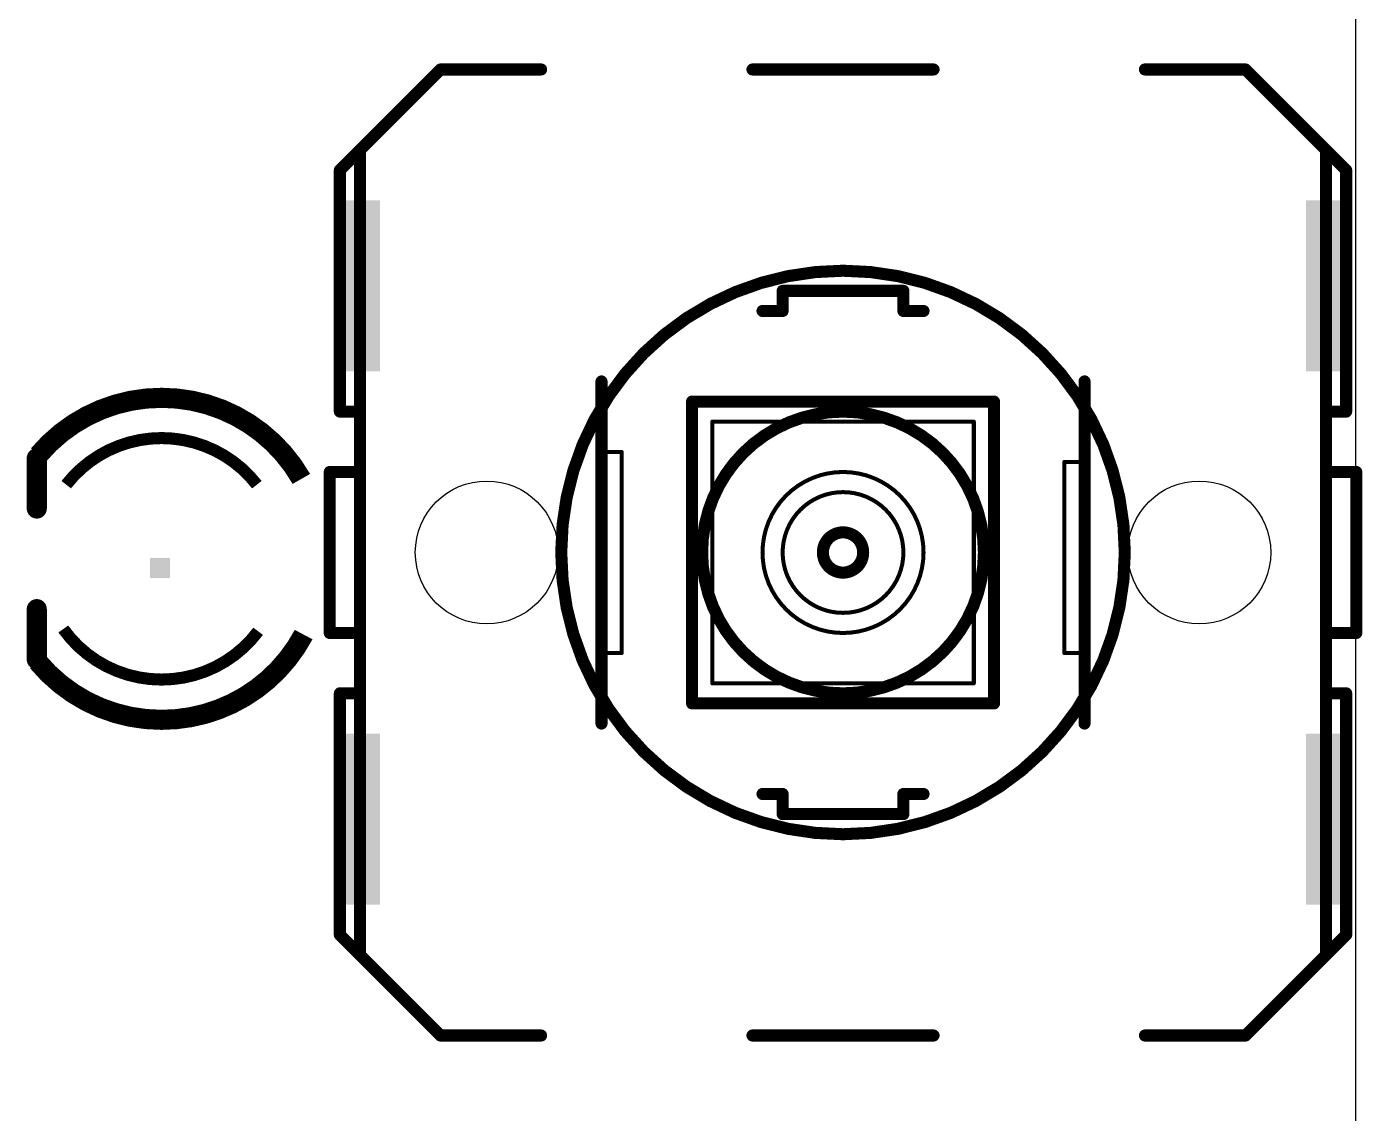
# Model space of a CAD drawing. Extents: x -0.2 to 48.8, y -0.6 to 46.4.
# Drawn here: x 31.61 to 48.46, y 15.78 to 29.5 of the extents above; entities that cross this region are included whole.
import ezdxf

# ---------------------------------------------------------------- set-up
doc = ezdxf.new("R2010")
doc.units = 0
doc.layers.add('20', color=7, linetype='CONTINUOUS')
doc.layers.add('21', color=253, linetype='CONTINUOUS')

# ---------------------------------------------------------------- blocks, each defined once
blk = doc.blocks.new('RECT')
blk.add_solid([(-0.5, -0.5), (0.5, -0.5), (-0.5, 0.5), (0.5, 0.5)])

msp = doc.modelspace()

# ---------------------------------------------------------------- linework, layer by layer
at = {"layer": '20'}
msp.add_line((48.3825, 0), (48.3825, 46.345), dxfattribs=at)
for centre in [(37.4142, 22.86), (46.4058, 22.86)]:
    msp.add_circle(centre, 0.9017, dxfattribs=at)
at = {"layer": '21'}
for points, const_width in [([(36.83, 28.956), (35.814, 27.94)], 0.1524), ([(36.83, 28.956), (38.1, 28.956)], 0.1524), ([(40.767, 28.956), (43.053, 28.956)], 0.1524), ([(46.99, 28.956), (45.72, 28.956)], 0.1524), ([(48.006, 27.94), (46.99, 28.956)], 0.1524), ([(35.814, 27.94), (35.56, 27.686)], 0.1524), ([(35.814, 27.94), (35.814, 24.638)], 0.1524), ([(48.006, 24.638), (48.006, 27.94)], 0.1524), ([(48.006, 27.94), (48.26, 27.686)], 0.1524), ([(35.56, 27.686), (35.56, 24.638)], 0.1524), ([(48.26, 27.686), (48.26, 24.638)], 0.1524), ([(42.672, 26.162), (41.148, 26.162)], 0.1524), ([(41.148, 25.908), (41.148, 26.162)], 0.1524), ([(42.672, 26.162), (42.672, 25.908)], 0.1524), ([(41.148, 25.908), (40.894, 25.908)], 0.1524), ([(42.672, 25.908), (42.926, 25.908)], 0.1524), ([(38.862, 25.019), (38.862, 24.13)], 0.1524), ([(44.958, 24.003), (44.958, 25.019)], 0.1524), ([(40.005, 20.955), (40.005, 24.765)], 0.1524), ([(43.815, 24.765), (40.005, 24.765)], 0.1524), ([(43.815, 24.765), (43.815, 20.955)], 0.1524), ([(35.56, 24.638), (35.814, 24.638)], 0.1524), ([(35.814, 24.638), (35.814, 23.876)], 0.1524), ([(48.006, 23.876), (48.006, 24.638)], 0.1524), ([(48.006, 24.638), (48.26, 24.638)], 0.1524), ([(40.259, 21.209), (40.259, 24.511)], 0.0508), ([(43.561, 24.511), (40.259, 24.511)], 0.0508), ([(43.561, 24.511), (43.561, 21.209)], 0.0508), ([(31.7352, 24.05), (31.7352, 23.415)], 0.254), ([(38.862, 24.13), (38.862, 21.59)], 0.1524), ([(39.116, 24.13), (38.862, 24.13)], 0.0508), ([(39.116, 24.13), (39.116, 21.59)], 0.0508), ([(35.433, 21.844), (35.433, 23.876)], 0.1524), ([(35.433, 23.876), (35.814, 23.876)], 0.1524), ([(35.814, 21.844), (35.814, 23.876)], 0.1524), ([(44.704, 24.003), (44.704, 21.59)], 0.0508), ([(44.704, 24.003), (44.958, 24.003)], 0.0508), ([(44.958, 21.59), (44.958, 24.003)], 0.1524), ([(48.006, 23.876), (48.387, 23.876)], 0.1524), ([(48.006, 21.844), (48.006, 23.876)], 0.1524), ([(48.387, 21.844), (48.387, 23.876)], 0.1524), ([(31.7352, 22.145), (31.7352, 21.51)], 0.254), ([(35.814, 21.844), (35.433, 21.844)], 0.1524), ([(35.814, 21.082), (35.814, 21.844)], 0.1524), ([(48.387, 21.844), (48.006, 21.844)], 0.1524), ([(48.006, 21.082), (48.006, 21.844)], 0.1524), ([(38.862, 21.59), (38.862, 20.701)], 0.1524), ([(38.862, 21.59), (39.116, 21.59)], 0.0508), ([(44.704, 21.59), (44.958, 21.59)], 0.0508), ([(44.958, 20.701), (44.958, 21.59)], 0.1524), ([(35.56, 21.082), (35.814, 21.082)], 0.1524), ([(35.56, 21.082), (35.56, 18.034)], 0.1524), ([(35.814, 17.78), (35.814, 21.082)], 0.1524), ([(40.259, 21.209), (43.561, 21.209)], 0.0508), ([(48.006, 17.78), (48.006, 21.082)], 0.1524), ([(48.006, 21.082), (48.26, 21.082)], 0.1524), ([(48.26, 21.082), (48.26, 18.034)], 0.1524), ([(40.005, 20.955), (43.815, 20.955)], 0.1524), ([(41.148, 19.812), (40.894, 19.812)], 0.1524), ([(41.148, 19.558), (41.148, 19.812)], 0.1524), ([(42.672, 19.812), (42.672, 19.558)], 0.1524), ([(42.672, 19.812), (42.926, 19.812)], 0.1524), ([(41.148, 19.558), (42.672, 19.558)], 0.1524), ([(35.814, 17.78), (35.56, 18.034)], 0.1524), ([(48.26, 18.034), (48.006, 17.78)], 0.1524), ([(35.814, 17.78), (36.83, 16.764)], 0.1524), ([(46.99, 16.764), (48.006, 17.78)], 0.1524), ([(36.83, 16.764), (38.1, 16.764)], 0.1524), ([(40.767, 16.764), (43.053, 16.764)], 0.1524), ([(45.72, 16.764), (46.99, 16.764)], 0.1524)]:
    msp.add_lwpolyline(points, dxfattribs=dict(at, const_width=const_width))
for points, const_width in [([(36.83, 28.9941, 1), (36.83, 28.9179)], 0.0762), ([(36.8569, 28.9291, 1), (36.8031, 28.9829)], 0.0762), ([(38.1, 28.9179, 1), (38.1, 28.9941)], 0.0762), ([(40.767, 28.9941, 1), (40.767, 28.9179)], 0.0762), ([(43.053, 28.9179, 1), (43.053, 28.9941)], 0.0762), ([(45.72, 28.9941, 1), (45.72, 28.9179)], 0.0762), ([(47.0169, 28.9829, 1), (46.9631, 28.9291)], 0.0762), ([(46.99, 28.9179, 1), (46.99, 28.9941)], 0.0762), ([(35.8521, 27.94, 1), (35.7759, 27.94)], 0.0762), ([(35.7871, 27.9669, 1), (35.8409, 27.9131)], 0.0762), ([(35.8409, 27.9131, 1), (35.7871, 27.9669)], 0.0762), ([(48.0441, 27.94, 1), (47.9679, 27.94)], 0.0762), ([(48.0329, 27.9669, 1), (47.9791, 27.9131)], 0.0762), ([(47.9791, 27.9131, 1), (48.0329, 27.9669)], 0.0762), ([(35.5981, 27.686, 1), (35.5219, 27.686)], 0.0762), ([(35.5331, 27.7129, 1), (35.5869, 27.6591)], 0.0762), ([(48.2981, 27.686, 1), (48.2219, 27.686)], 0.0762), ([(48.2331, 27.6591, 1), (48.2869, 27.7129)], 0.0762), ([(41.91, 19.304, 1), (41.91, 26.416, 1), (41.91, 19.304)], 0.1524), ([(41.148, 26.2001, 1), (41.148, 26.1239)], 0.0762), ([(41.1861, 26.162, 1), (41.1099, 26.162)], 0.0762), ([(42.7101, 26.162, 1), (42.6339, 26.162)], 0.0762), ([(42.672, 26.1239, 1), (42.672, 26.2001)], 0.0762), ([(40.894, 25.9461, 1), (40.894, 25.8699)], 0.0762), ([(41.148, 25.8699, 1), (41.148, 25.9461)], 0.0762), ([(42.672, 25.9461, 1), (42.672, 25.8699)], 0.0762), ([(42.926, 25.8699, 1), (42.926, 25.9461)], 0.0762), ([(41.1099, 25.908, 1), (41.1861, 25.908)], 0.0762), ([(42.6339, 25.908, 1), (42.7101, 25.908)], 0.0762), ([(38.9001, 25.019, 1), (38.8239, 25.019)], 0.0762), ([(44.9961, 25.019, 1), (44.9199, 25.019)], 0.0762), ([(33.31, 24.812, 0.2206), (31.7588, 24.0926)], 0.254), ([(35.0743, 23.7882, 0.2691), (33.31, 24.812)], 0.254), ([(40.0431, 24.765, 1), (39.9669, 24.765)], 0.0762), ([(40.005, 24.8031, 1), (40.005, 24.7269)], 0.0762), ([(43.8531, 24.765, 1), (43.7769, 24.765)], 0.0762), ([(43.815, 24.7269, 1), (43.815, 24.8031)], 0.0762), ([(35.56, 24.6761, 1), (35.56, 24.5999)], 0.0762), ([(35.5219, 24.638, 1), (35.5981, 24.638)], 0.0762), ([(35.8521, 24.638, 1), (35.7759, 24.638)], 0.0762), ([(35.7759, 24.638, 1), (35.8521, 24.638)], 0.0762), ([(35.814, 24.5999, 1), (35.814, 24.6761)], 0.0762), ([(41.91, 21.082, 1), (41.91, 24.638, 1), (41.91, 21.082)], 0.1524), ([(48.0441, 24.638, 1), (47.9679, 24.638)], 0.0762), ([(48.006, 24.6761, 1), (48.006, 24.5999)], 0.0762), ([(47.9679, 24.638, 1), (48.0441, 24.638)], 0.0762), ([(48.2219, 24.638, 1), (48.2981, 24.638)], 0.0762), ([(48.26, 24.5999, 1), (48.26, 24.6761)], 0.0762), ([(40.2717, 24.511, 1), (40.2463, 24.511)], 0.0254), ([(40.259, 24.5237, 1), (40.259, 24.4983)], 0.0254), ([(43.5737, 24.511, 1), (43.5483, 24.511)], 0.0254), ([(43.561, 24.4983, 1), (43.561, 24.5237)], 0.0254), ([(33.31, 24.304, 0.2315), (32.107, 23.7156)], 0.1524), ([(34.513, 23.7156, 0.2315), (33.31, 24.304)], 0.1524), ([(31.7987, 24.05, 1), (31.6717, 24.05)], 0.127), ([(38.9001, 24.13, 1), (38.8239, 24.13)], 0.0762), ([(38.8239, 24.13, 1), (38.9001, 24.13)], 0.0762), ([(38.862, 24.1427, 1), (38.862, 24.1173)], 0.0254), ([(39.1287, 24.13, 1), (39.1033, 24.13)], 0.0254), ([(39.116, 24.1173, 1), (39.116, 24.1427)], 0.0254), ([(35.4711, 23.876, 1), (35.3949, 23.876)], 0.0762), ([(35.433, 23.9141, 1), (35.433, 23.8379)], 0.0762), ([(35.8521, 23.876, 1), (35.7759, 23.876)], 0.0762), ([(35.814, 23.8379, 1), (35.814, 23.9141)], 0.0762), ([(44.7167, 24.003, 1), (44.6913, 24.003)], 0.0254), ([(44.704, 24.0157, 1), (44.704, 23.9903)], 0.0254), ([(44.9961, 24.003, 1), (44.9199, 24.003)], 0.0762), ([(44.9199, 24.003, 1), (44.9961, 24.003)], 0.0762), ([(44.958, 23.9903, 1), (44.958, 24.0157)], 0.0254), ([(48.006, 23.9141, 1), (48.006, 23.8379)], 0.0762), ([(48.0441, 23.876, 1), (47.9679, 23.876)], 0.0762), ([(48.4251, 23.876, 1), (48.3489, 23.876)], 0.0762), ([(48.387, 23.8379, 1), (48.387, 23.9141)], 0.0762), ([(35.7759, 23.876, 1), (35.8521, 23.876)], 0.0762), ([(41.91, 21.844, 1), (41.91, 23.876, 1), (41.91, 21.844)], 0.0508), ([(47.9679, 23.876, 1), (48.0441, 23.876)], 0.0762), ([(41.91, 22.098, 1), (41.91, 23.622, 1), (41.91, 22.098)], 0.0508), ([(31.6717, 23.415, 1), (31.7987, 23.415)], 0.127), ([(41.91, 22.606, 1), (41.91, 23.114, 1), (41.91, 22.606)], 0.1524), ([(31.7987, 22.145, 1), (31.6717, 22.145)], 0.127), ([(32.0699, 21.8942, 0.2422), (33.31, 21.256)], 0.1524), ([(33.31, 20.748, 0.277), (35.1029, 21.8238)], 0.254), ([(33.31, 21.256, 0.2361), (34.5292, 21.8656)], 0.1524), ([(35.433, 21.8821, 1), (35.433, 21.8059)], 0.0762), ([(35.8521, 21.844, 1), (35.7759, 21.844)], 0.0762), ([(35.814, 21.8059, 1), (35.814, 21.8821)], 0.0762), ([(48.006, 21.8821, 1), (48.006, 21.8059)], 0.0762), ([(48.0441, 21.844, 1), (47.9679, 21.844)], 0.0762), ([(48.387, 21.8059, 1), (48.387, 21.8821)], 0.0762), ([(35.3949, 21.844, 1), (35.4711, 21.844)], 0.0762), ([(35.7759, 21.844, 1), (35.8521, 21.844)], 0.0762), ([(47.9679, 21.844, 1), (48.0441, 21.844)], 0.0762), ([(48.3489, 21.844, 1), (48.4251, 21.844)], 0.0762), ([(31.749, 21.4791, 0.2226), (33.31, 20.748)], 0.254), ([(38.9001, 21.59, 1), (38.8239, 21.59)], 0.0762), ([(38.8239, 21.59, 1), (38.9001, 21.59)], 0.0762), ([(38.862, 21.6027, 1), (38.862, 21.5773)], 0.0254), ([(39.1033, 21.59, 1), (39.1287, 21.59)], 0.0254), ([(39.116, 21.5773, 1), (39.116, 21.6027)], 0.0254), ([(44.704, 21.6027, 1), (44.704, 21.5773)], 0.0254), ([(44.6913, 21.59, 1), (44.7167, 21.59)], 0.0254), ([(44.9961, 21.59, 1), (44.9199, 21.59)], 0.0762), ([(44.9199, 21.59, 1), (44.9961, 21.59)], 0.0762), ([(44.958, 21.5773, 1), (44.958, 21.6027)], 0.0254), ([(31.6717, 21.51, 1), (31.7987, 21.51)], 0.127), ([(35.56, 21.1201, 1), (35.56, 21.0439)], 0.0762), ([(35.5981, 21.082, 1), (35.5219, 21.082)], 0.0762), ([(35.8521, 21.082, 1), (35.7759, 21.082)], 0.0762), ([(35.7759, 21.082, 1), (35.8521, 21.082)], 0.0762), ([(35.814, 21.0439, 1), (35.814, 21.1201)], 0.0762), ([(40.259, 21.2217, 1), (40.259, 21.1963)], 0.0254), ([(40.2463, 21.209, 1), (40.2717, 21.209)], 0.0254), ([(43.5483, 21.209, 1), (43.5737, 21.209)], 0.0254), ([(43.561, 21.1963, 1), (43.561, 21.2217)], 0.0254), ([(48.0441, 21.082, 1), (47.9679, 21.082)], 0.0762), ([(48.006, 21.1201, 1), (48.006, 21.0439)], 0.0762), ([(47.9679, 21.082, 1), (48.0441, 21.082)], 0.0762), ([(48.2981, 21.082, 1), (48.2219, 21.082)], 0.0762), ([(48.26, 21.0439, 1), (48.26, 21.1201)], 0.0762), ([(40.005, 20.9931, 1), (40.005, 20.9169)], 0.0762), ([(39.9669, 20.955, 1), (40.0431, 20.955)], 0.0762), ([(43.7769, 20.955, 1), (43.8531, 20.955)], 0.0762), ([(43.815, 20.9169, 1), (43.815, 20.9931)], 0.0762), ([(38.8239, 20.701, 1), (38.9001, 20.701)], 0.0762), ([(44.9199, 20.701, 1), (44.9961, 20.701)], 0.0762), ([(40.894, 19.8501, 1), (40.894, 19.7739)], 0.0762), ([(41.1861, 19.812, 1), (41.1099, 19.812)], 0.0762), ([(41.148, 19.7739, 1), (41.148, 19.8501)], 0.0762), ([(42.7101, 19.812, 1), (42.6339, 19.812)], 0.0762), ([(42.672, 19.8501, 1), (42.672, 19.7739)], 0.0762), ([(42.926, 19.7739, 1), (42.926, 19.8501)], 0.0762), ([(41.148, 19.5961, 1), (41.148, 19.5199)], 0.0762), ([(41.1099, 19.558, 1), (41.1861, 19.558)], 0.0762), ([(42.6339, 19.558, 1), (42.7101, 19.558)], 0.0762), ([(42.672, 19.5199, 1), (42.672, 19.5961)], 0.0762), ([(35.5219, 18.034, 1), (35.5981, 18.034)], 0.0762), ([(35.5869, 18.0609, 1), (35.5331, 18.0071)], 0.0762), ([(48.2219, 18.034, 1), (48.2981, 18.034)], 0.0762), ([(48.2869, 18.0071, 1), (48.2331, 18.0609)], 0.0762), ([(35.7759, 17.78, 1), (35.8521, 17.78)], 0.0762), ([(35.8409, 17.8069, 1), (35.7871, 17.7531)], 0.0762), ([(35.7871, 17.7531, 1), (35.8409, 17.8069)], 0.0762), ([(47.9679, 17.78, 1), (48.0441, 17.78)], 0.0762), ([(47.9791, 17.8069, 1), (48.0329, 17.7531)], 0.0762), ([(48.0329, 17.7531, 1), (47.9791, 17.8069)], 0.0762), ([(36.83, 16.8021, 1), (36.83, 16.7259)], 0.0762), ([(36.8031, 16.7371, 1), (36.8569, 16.7909)], 0.0762), ([(38.1, 16.7259, 1), (38.1, 16.8021)], 0.0762), ([(40.767, 16.8021, 1), (40.767, 16.7259)], 0.0762), ([(43.053, 16.7259, 1), (43.053, 16.8021)], 0.0762), ([(45.72, 16.8021, 1), (45.72, 16.7259)], 0.0762), ([(46.9631, 16.7909, 1), (47.0169, 16.7371)], 0.0762), ([(46.99, 16.7259, 1), (46.99, 16.8021)], 0.0762)]:
    msp.add_lwpolyline(points, format="xyb", dxfattribs=dict(at, const_width=const_width))

# ---------------------------------------------------------------- block references
for p, xscale, yscale, rotation in [((35.814, 26.2255), 2.159, 0.508, 90), ((48.006, 26.2255), 2.159, 0.508, 90), ((33.29, 22.665), 0.25, 0.25, 180), ((35.814, 19.4945), 2.159, 0.508, 90), ((48.006, 19.4945), 2.159, 0.508, 90)]:
    msp.add_blockref('RECT', p, dxfattribs=dict(at, xscale=xscale, yscale=yscale, rotation=rotation))

doc.saveas('drawing.dxf')
